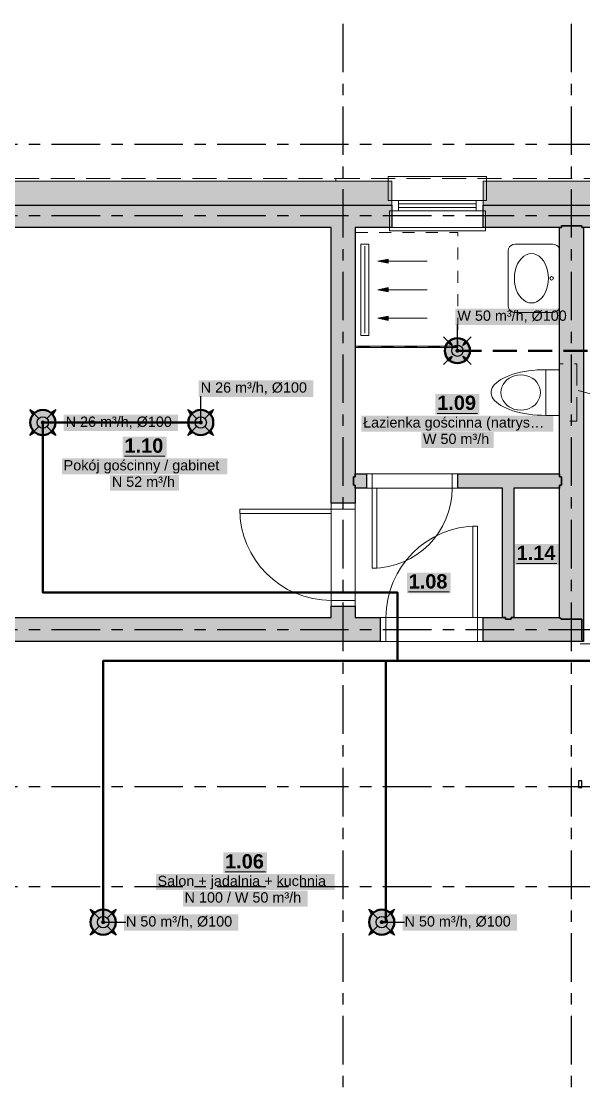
# Model space of a CAD drawing. Header units: metres. Extents: x -4.1 to 19.5, y -4.1 to 10.4.
# Drawn here: x 1.06 to 5.98, y 1.1 to 10.45 of the extents above; entities that cross this region are included whole.
import ezdxf

# ---------------------------------------------------------------- set-up
doc = ezdxf.new("R2010")
doc.units = ezdxf.units.M
for name, pattern in [('KRESKOWA', [5.25, 4.2, -1.05]), ('KRESKOWA_DROBNA', [3.15, 2.1, -1.05]), ('PUNKTOWA', [10.5, 8.4, -1.05, 0, -1.05])]:
    doc.linetypes.add(name, pattern=pattern)
doc.layers.add('A-MASKA', color=7, linetype='Continuous', lineweight=18)
doc.layers.add('S-OPISY', color=2, linetype='Continuous', lineweight=25)
for name, color, linetype, lineweight, true_color in [('I-OSIE', 8, 'PUNKTOWA', 18, 0x7a7a7a), ('I-PODKLAD', 8, 'Continuous', 18, 0x9a9a9a), ('I-PODKLAD-SCIANY', 8, 'Continuous', 25, 0x6e6e6e), ('I-PODKLAD-WYPELN', 254, 'Continuous', 18, 0xe6e6e6), ('I-POMIESZCZENIA', 8, 'Continuous', 25, 0x4a4a4a), ('S-WENT', 3, 'Continuous', 35, 0x008a00)]:
    doc.layers.add(name, color=color, linetype=linetype, lineweight=lineweight, true_color=true_color)
doc.styles.add('PL_ARIAL', font='arial.ttf')
doc.styles.add('PL_ARIAL_B', font='arialbd.ttf')

msp = doc.modelspace()

# ---------------------------------------------------------------- hatches: boundary and pattern name
at = {"layer": 'A-MASKA', "true_color": 0xffffff}
for points in [[(4.8575, 7.7907), (5.8885, 7.7907), (5.8885, 7.9355), (4.8575, 7.9355)], [(2.6112, 7.162), (3.6132, 7.162), (3.6132, 7.3068), (2.6112, 7.3068)], [(4.6832, 7.0052), (5.0668, 7.0052), (5.0668, 7.1877), (4.6832, 7.1877)], [(1.4287, 6.862), (2.4307, 6.862), (2.4307, 7.0068), (1.4287, 7.0068)], [(4.0347, 6.8585), (5.7153, 6.8585), (5.7153, 6.9983), (4.0347, 6.9983)], [(4.5584, 6.7145), (5.1916, 6.7145), (5.1916, 6.8543), (4.5584, 6.8543)], [(1.9457, 6.6301), (2.3293, 6.6301), (2.3293, 6.8126), (1.9457, 6.8126)], [(1.4135, 6.4833), (2.8615, 6.4833), (2.8615, 6.6231), (1.4135, 6.6231)], [(1.8354, 6.3393), (2.4396, 6.3393), (2.4396, 6.4791), (1.8354, 6.4791)], [(5.3782, 5.6912), (5.7618, 5.6912), (5.7618, 5.8737), (5.3782, 5.8737)], [(4.4332, 5.4412), (4.8168, 5.4412), (4.8168, 5.6237), (4.4332, 5.6237)], [(2.8262, 2.99), (3.2098, 2.99), (3.2098, 3.1725), (2.8262, 3.1725)], [(2.2357, 2.8432), (3.8002, 2.8432), (3.8002, 2.983), (2.2357, 2.983)], [(2.4723, 2.6992), (3.5636, 2.6992), (3.5636, 2.839), (2.4723, 2.839)], [(1.9567, 2.4869), (2.9587, 2.4869), (2.9587, 2.6317), (1.9567, 2.6317)], [(4.3951, 2.4869), (5.397, 2.4869), (5.397, 2.6317), (4.3951, 2.6317)]]:
    msp.add_hatch(color=7, dxfattribs=at).paths.add_polyline_path(points)
at = {"layer": 'I-PODKLAD-WYPELN', "true_color": 0xe4e4e4}
h = msp.add_hatch(color=7, dxfattribs=at)
h.paths.add_polyline_path([(4.08, 6.4875), (4.08, 6.4875), (4.08, 6.4875), (4.08, 6.4875), (4.08, 6.3875), (4.08, 6.3875), (4.08, 6.3875), (4.08, 6.3625), (4.08, 6.3625), (4.08, 6.3625), (3.98, 6.3625), (3.98, 6.3625), (3.98, 6.3625), (3.98, 6.23), (3.965, 6.23), (3.77, 6.23), (3.77, 8.645), (0.105, 8.645), (0.105, 8.645), (0.105, 8.645), (0.105, 8.645), (0.105, 8.645), (0.105, 8.645), (0.105, 7.6), (0.105, 7.6), (0.105, 7.6), (-0.09, 7.6), (-0.09, 7.6), (-0.09, 7.6), (-0.09, 7.6), (-0.09, 7.6), (-0.3, 7.6), (-0.3, 7.6), (-0.3, 7.6), (-0.3, 9.05), (-0.3, 9.05), (-0.3, 9.05), (-0.3, 9.05), (4.3, 9.05), (4.3, 8.84), (4.3, 8.84), (4.3, 8.84), (4.3, 8.84), (4.3, 8.645), (4.3, 8.645), (4.3, 8.645), (3.98, 8.645), (3.98, 6.4875), (3.98, 6.4875), (3.98, 6.4875), (3.98, 6.4875), (3.98, 6.4875), (4.08, 6.4875)])
h.paths.add_polyline_path([(0.09, 8.66), (0.09, 8.66), (0.0983, 8.6517)], flags=0)
h.paths.add_polyline_path([(-0.09, 8.66), (-0.09, 8.66), (-0.09, 8.66), (-0.09, 8.66), (-0.09, 8.66)], flags=0)
h.paths.add_polyline_path([(-0.09, 8.84), (-0.09, 8.84), (-0.09, 8.84), (-0.09, 8.84), (-0.09, 8.84), (-0.09, 8.84)], flags=0)
h = msp.add_hatch(color=7, dxfattribs=at)
h.paths.add_polyline_path([(5.27, 5.23), (5.27, 5.23), (5.27, 5.23), (5.27, 6.3625), (5.27, 6.3625), (5.27, 6.3625), (5.27, 6.3625), (5.27, 6.3625), (4.88, 6.3625), (4.88, 6.3625), (4.88, 6.3625), (4.88, 6.3875), (4.88, 6.3875), (4.88, 6.3875), (4.88, 6.3875), (4.88, 6.4875), (4.88, 6.4875), (4.88, 6.4875), (4.88, 6.4875), (4.88, 6.4875), (5.77, 6.4875), (5.77, 6.4875), (5.77, 6.4875), (5.77, 6.4875), (5.77, 6.4875), (5.77, 8.645), (5.77, 8.645), (5.77, 8.645), (5.77, 8.645), (5.77, 8.645), (5.1, 8.645), (5.1, 8.645), (5.1, 8.645), (5.1, 8.84), (5.1, 8.84), (5.1, 8.84), (5.1, 8.84), (5.1, 9.05), (10.05, 9.05), (10.05, 8.84), (10.05, 8.84), (10.05, 8.84), (10.05, 8.84), (10.05, 8.645), (10.05, 8.645), (10.05, 8.645), (9.95, 8.645), (9.95, 6.7), (9.935, 6.7), (9.935, 6.7), (9.935, 6.7), (9.935, 6.7), (9.935, 6.7), (9.935, 6.7), (9.935, 6.7), (9.935, 6.7), (9.935, 6.7), (9.935, 6.7), (9.935, 6.7), (9.935, 6.685), (9.875, 6.685), (9.875, 6.685), (9.875, 6.685), (9.875, 6.685), (9.875, 6.685), (9.875, 6.65), (10.15, 6.65), (10.15, 6.6), (9.875, 6.6), (9.875, 6.565), (9.875, 6.565), (9.875, 6.565), (9.875, 6.55), (9.875, 6.55), (9.875, 6.55), (9.61, 6.55), (9.61, 6.55), (9.61, 6.55), (9.61, 6.565), (9.61, 6.565), (9.61, 6.565), (9.61, 6.565), (9.61, 6.7), (9.61, 6.7), (9.61, 6.7), (9.61, 6.7), (9.61, 6.7), (9.8, 6.7), (9.8, 8.645), (8.605, 8.645), (8.605, 8.645), (8.605, 8.645), (8.605, 6.7), (8.605, 6.7), (8.605, 6.7), (8.605, 6.7), (8.605, 6.7), (8.71, 6.7), (8.71, 6.7), (8.71, 6.7), (8.71, 6.7), (8.71, 6.7), (8.71, 6.565), (8.71, 6.565), (8.71, 6.565), (8.71, 6.55), (8.71, 6.55), (8.71, 6.55), (8.605, 6.55), (8.605, 6.55), (8.605, 6.55), (8.605, 5.23), (8.605, 5.23), (8.605, 5.23), (8.9, 5.23), (8.9, 5.23), (8.9, 5.23), (8.9, 5.23), (8.9, 5.23), (8.9, 5.035), (8.9, 5.035), (8.9, 5.035), (8.9, 5.02), (8.9, 5.02), (8.9, 5.02), (8.5, 5.02), (8.5, 5.02), (8.5, 5.02), (8.5, 5.02), (8.5, 5.02), (8.2, 5.02), (8.2, 5.02), (8.2, 5.02), (8.2, 5.035), (8.2, 5.035), (8.2, 5.035), (8.2, 5.035), (8.2, 5.23), (8.2, 5.23), (8.2, 5.23), (8.2, 5.23), (8.2, 5.23), (8.395, 5.23), (8.395, 5.23), (8.395, 5.23), (8.395, 5.23), (8.395, 5.23), (8.395, 8.645), (8.395, 8.645), (8.395, 8.645), (8.395, 8.645), (8.395, 8.645), (5.98, 8.645), (5.98, 8.645), (5.98, 8.645), (5.98, 5.02), (5.98, 5.02), (5.98, 5.02), (5.98, 5.02), (5.98, 5.02), (5.1, 5.02), (5.1, 5.02), (5.1, 5.02), (5.1, 5.035), (5.1, 5.035), (5.1, 5.035), (5.1, 5.035), (5.1, 5.23), (5.1, 5.23), (5.1, 5.23), (5.1, 5.23), (5.1, 5.23), (5.27, 5.23), (5.27, 5.23)])
h.paths.add_polyline_path([(8.5, 5.035), (8.5, 5.035), (8.5, 5.035), (8.5, 5.035), (8.5, 5.035), (8.5, 5.035), (8.5, 5.02)], flags=0)
h.paths.add_polyline_path([(5.77, 5.23), (5.77, 5.23), (5.77, 5.23), (5.77, 5.23), (5.77, 5.23), (5.77, 5.23), (5.77, 5.23), (5.77, 5.23), (5.77, 5.23), (5.77, 6.3625), (5.77, 6.3625), (5.77, 6.3625), (5.37, 6.3625), (5.37, 6.3625), (5.37, 6.3625), (5.37, 5.23), (5.37, 5.23), (5.37, 5.23)], flags=0)
h.paths.add_polyline_path([(8.5, 5.215), (8.5, 5.215), (8.5, 5.215), (8.5, 5.215), (8.5, 5.215), (8.5, 5.215), (8.5, 5.215), (8.5, 5.215), (8.5, 5.215)], flags=0)
at = {"layer": 'I-PODKLAD-WYPELN', "true_color": 0xcfcfcf}
for points in [[(4.18, 8.35), (4.268, 8.3687), (4.268, 8.3313)], [(4.18, 8.1), (4.268, 8.1187), (4.268, 8.0813)], [(4.18, 7.85), (4.268, 7.8687), (4.268, 7.8313)]]:
    msp.add_hatch(color=7, dxfattribs=at).paths.add_polyline_path(points)
at = {"layer": 'I-PODKLAD-WYPELN', "true_color": 0xe4e4e4}
msp.add_hatch(color=7, dxfattribs=at).paths.add_polyline_path([(3.77, 5.23), (3.77, 5.33), (3.965, 5.33), (3.98, 5.33), (3.98, 5.23), (4.2, 5.23), (4.2, 5.23), (4.2, 5.23), (4.2, 5.23), (4.2, 5.23), (4.2, 5.035), (4.2, 5.035), (4.2, 5.035), (4.2, 5.02), (4.2, 5.02), (4.2, 5.02), (0.105, 5.02), (0.105, 5.02), (0.105, 5.02), (0.105, 3.6), (0.105, 3.6), (0.105, 3.6), (-0.09, 3.6), (-0.09, 3.6), (-0.09, 3.6), (-0.09, 3.6), (-0.09, 3.6), (-0.3, 3.6), (-0.3, 3.6), (-0.3, 3.6), (-0.3, 5.8), (-0.3, 5.8), (-0.3, 5.8), (-0.09, 5.8), (-0.09, 5.8), (-0.09, 5.8), (-0.09, 5.8), (-0.09, 5.8), (0.105, 5.8), (0.105, 5.8), (0.105, 5.8), (0.105, 5.23), (0.105, 5.23), (0.105, 5.23), (0.105, 5.23), (0.105, 5.23)])
at = {"layer": 'S-OPISY', "true_color": 0x000000}
for points in [[(4.8925, 7.5663), (4.8919, 7.5708), (4.8902, 7.575), (4.8874, 7.5786), (4.8838, 7.5814), (4.8795, 7.5832), (4.875, 7.5838), (4.8705, 7.5832), (4.8662, 7.5814), (4.8626, 7.5786), (4.8598, 7.575), (4.8581, 7.5708), (4.8575, 7.5663), (4.8581, 7.5617), (4.8598, 7.5575), (4.8626, 7.5539), (4.8662, 7.5511), (4.8705, 7.5493), (4.875, 7.5488), (4.8795, 7.5493), (4.8838, 7.5511), (4.8874, 7.5539), (4.8902, 7.5575), (4.8919, 7.5617)], [(1.2637, 6.9375), (1.2632, 6.942), (1.2614, 6.9463), (1.2586, 6.9499), (1.255, 6.9527), (1.2508, 6.9544), (1.2462, 6.955), (1.2417, 6.9544), (1.2375, 6.9527), (1.2339, 6.9499), (1.2311, 6.9463), (1.2293, 6.942), (1.2287, 6.9375), (1.2293, 6.933), (1.2311, 6.9287), (1.2339, 6.9251), (1.2375, 6.9223), (1.2417, 6.9206), (1.2462, 6.92), (1.2508, 6.9206), (1.255, 6.9223), (1.2586, 6.9251), (1.2614, 6.9287), (1.2632, 6.933)], [(2.6462, 6.9375), (2.6457, 6.942), (2.6439, 6.9463), (2.6411, 6.9499), (2.6375, 6.9527), (2.6333, 6.9544), (2.6287, 6.955), (2.6242, 6.9544), (2.62, 6.9527), (2.6164, 6.9499), (2.6136, 6.9463), (2.6118, 6.942), (2.6112, 6.9375), (2.6118, 6.933), (2.6136, 6.9287), (2.6164, 6.9251), (2.62, 6.9223), (2.6242, 6.9206), (2.6287, 6.92), (2.6333, 6.9206), (2.6375, 6.9223), (2.6411, 6.9251), (2.6439, 6.9287), (2.6457, 6.933)], [(1.7917, 2.5625), (1.7911, 2.567), (1.7893, 2.5712), (1.7866, 2.5749), (1.7829, 2.5777), (1.7787, 2.5794), (1.7742, 2.58), (1.7697, 2.5794), (1.7654, 2.5777), (1.7618, 2.5749), (1.759, 2.5712), (1.7573, 2.567), (1.7567, 2.5625), (1.7573, 2.558), (1.759, 2.5537), (1.7618, 2.5501), (1.7654, 2.5473), (1.7697, 2.5456), (1.7742, 2.545), (1.7787, 2.5456), (1.7829, 2.5473), (1.7866, 2.5501), (1.7893, 2.5537), (1.7911, 2.558)], [(4.2301, 2.5625), (4.2295, 2.567), (4.2277, 2.5712), (4.2249, 2.5749), (4.2213, 2.5777), (4.2171, 2.5794), (4.2126, 2.58), (4.208, 2.5794), (4.2038, 2.5777), (4.2002, 2.5749), (4.1974, 2.5712), (4.1957, 2.567), (4.1951, 2.5625), (4.1957, 2.558), (4.1974, 2.5537), (4.2002, 2.5501), (4.2038, 2.5473), (4.208, 2.5456), (4.2126, 2.545), (4.2171, 2.5456), (4.2213, 2.5473), (4.2249, 2.5501), (4.2277, 2.5537), (4.2295, 2.558)]]:
    msp.add_hatch(color=7, dxfattribs=at).paths.add_polyline_path(points)
at = {"layer": 'S-WENT', "true_color": 0xffffff}
for points in [[(4.985, 7.5663), (4.9833, 7.5854), (4.9784, 7.6039), (4.9703, 7.6212), (4.9593, 7.637), (4.9457, 7.6505), (4.93, 7.6615), (4.9126, 7.6696), (4.8941, 7.6746), (4.875, 7.6763), (4.8559, 7.6746), (4.8374, 7.6696), (4.82, 7.6615), (4.8043, 7.6505), (4.7907, 7.637), (4.7797, 7.6212), (4.7716, 7.6039), (4.7667, 7.5854), (4.765, 7.5663), (4.7667, 7.5471), (4.7716, 7.5286), (4.7797, 7.5113), (4.7907, 7.4955), (4.8043, 7.482), (4.82, 7.471), (4.8374, 7.4629), (4.8559, 7.4579), (4.875, 7.4562), (4.8941, 7.4579), (4.9126, 7.4629), (4.93, 7.471), (4.9457, 7.482), (4.9593, 7.4955), (4.9703, 7.5113), (4.9784, 7.5286), (4.9833, 7.5471)], [(1.3562, 6.9375), (1.3546, 6.9566), (1.3496, 6.9751), (1.3415, 6.9925), (1.3305, 7.0082), (1.317, 7.0218), (1.3012, 7.0328), (1.2839, 7.0409), (1.2654, 7.0458), (1.2462, 7.0475), (1.2271, 7.0458), (1.2086, 7.0409), (1.1912, 7.0328), (1.1755, 7.0218), (1.162, 7.0082), (1.151, 6.9925), (1.1429, 6.9751), (1.1379, 6.9566), (1.1362, 6.9375), (1.1379, 6.9184), (1.1429, 6.8999), (1.151, 6.8825), (1.162, 6.8668), (1.1755, 6.8532), (1.1912, 6.8422), (1.2086, 6.8341), (1.2271, 6.8292), (1.2462, 6.8275), (1.2654, 6.8292), (1.2839, 6.8341), (1.3012, 6.8422), (1.317, 6.8532), (1.3305, 6.8668), (1.3415, 6.8825), (1.3496, 6.8999), (1.3546, 6.9184)], [(2.7387, 6.9375), (2.7371, 6.9566), (2.7321, 6.9751), (2.724, 6.9925), (2.713, 7.0082), (2.6995, 7.0218), (2.6837, 7.0328), (2.6664, 7.0409), (2.6479, 7.0458), (2.6287, 7.0475), (2.6096, 7.0458), (2.5911, 7.0409), (2.5737, 7.0328), (2.558, 7.0218), (2.5445, 7.0082), (2.5335, 6.9925), (2.5254, 6.9751), (2.5204, 6.9566), (2.5187, 6.9375), (2.5204, 6.9184), (2.5254, 6.8999), (2.5335, 6.8825), (2.5445, 6.8668), (2.558, 6.8532), (2.5737, 6.8422), (2.5911, 6.8341), (2.6096, 6.8292), (2.6287, 6.8275), (2.6479, 6.8292), (2.6664, 6.8341), (2.6837, 6.8422), (2.6995, 6.8532), (2.713, 6.8668), (2.724, 6.8825), (2.7321, 6.8999), (2.7371, 6.9184)], [(1.8842, 2.5625), (1.8825, 2.5816), (1.8776, 2.6001), (1.8695, 2.6175), (1.8585, 2.6332), (1.8449, 2.6468), (1.8292, 2.6578), (1.8118, 2.6659), (1.7933, 2.6708), (1.7742, 2.6725), (1.7551, 2.6708), (1.7366, 2.6659), (1.7192, 2.6578), (1.7035, 2.6468), (1.6899, 2.6332), (1.6789, 2.6175), (1.6708, 2.6001), (1.6659, 2.5816), (1.6642, 2.5625), (1.6659, 2.5434), (1.6708, 2.5249), (1.6789, 2.5075), (1.6899, 2.4918), (1.7035, 2.4782), (1.7192, 2.4672), (1.7366, 2.4591), (1.7551, 2.4542), (1.7742, 2.4525), (1.7933, 2.4542), (1.8118, 2.4591), (1.8292, 2.4672), (1.8449, 2.4782), (1.8585, 2.4918), (1.8695, 2.5075), (1.8776, 2.5249), (1.8825, 2.5434)], [(4.3226, 2.5625), (4.3209, 2.5816), (4.3159, 2.6001), (4.3078, 2.6175), (4.2968, 2.6332), (4.2833, 2.6468), (4.2676, 2.6578), (4.2502, 2.6659), (4.2317, 2.6708), (4.2126, 2.6725), (4.1935, 2.6708), (4.1749, 2.6659), (4.1576, 2.6578), (4.1419, 2.6468), (4.1283, 2.6332), (4.1173, 2.6175), (4.1092, 2.6001), (4.1042, 2.5816), (4.1026, 2.5625), (4.1042, 2.5434), (4.1092, 2.5249), (4.1173, 2.5075), (4.1283, 2.4918), (4.1419, 2.4782), (4.1576, 2.4672), (4.1749, 2.4591), (4.1935, 2.4542), (4.2126, 2.4525), (4.2317, 2.4542), (4.2502, 2.4591), (4.2676, 2.4672), (4.2833, 2.4782), (4.2968, 2.4918), (4.3078, 2.5075), (4.3159, 2.5249), (4.3209, 2.5434)]]:
    msp.add_hatch(color=7, dxfattribs=at).paths.add_polyline_path(points)
at = {"layer": 'S-WENT', "true_color": 0x000000}
for points in [[(4.8283, 7.6129), (4.7846, 7.6372), (4.8041, 7.6567)], [(4.9217, 7.6129), (4.9459, 7.6567), (4.9654, 7.6372)], [(4.8283, 7.5196), (4.8041, 7.4758), (4.7846, 7.4953)], [(4.9217, 7.5196), (4.9654, 7.4953), (4.9459, 7.4758)], [(1.1335, 7.0503), (1.1772, 7.026), (1.1577, 7.0066)], [(1.359, 7.0503), (1.3348, 7.0066), (1.3153, 7.026)], [(2.516, 7.0503), (2.5597, 7.026), (2.5402, 7.0066)], [(2.7415, 7.0503), (2.7173, 7.0066), (2.6978, 7.026)], [(1.1335, 6.8247), (1.1577, 6.8684), (1.1772, 6.849)], [(1.359, 6.8247), (1.3153, 6.849), (1.3348, 6.8684)], [(2.516, 6.8247), (2.5402, 6.8684), (2.5597, 6.849)], [(2.7415, 6.8247), (2.6978, 6.849), (2.7173, 6.8684)], [(1.6614, 2.6753), (1.7051, 2.651), (1.6856, 2.6316)], [(1.887, 2.6753), (1.8627, 2.6316), (1.8432, 2.651)], [(4.0998, 2.6753), (4.1435, 2.651), (4.124, 2.6316)], [(4.3254, 2.6753), (4.3011, 2.6316), (4.2816, 2.651)], [(1.6614, 2.4497), (1.6856, 2.4934), (1.7051, 2.474)], [(1.887, 2.4497), (1.8432, 2.474), (1.8627, 2.4934)], [(4.0998, 2.4497), (4.124, 2.4934), (4.1435, 2.474)], [(4.3254, 2.4497), (4.2816, 2.474), (4.3011, 2.4934)]]:
    msp.add_hatch(color=7, dxfattribs=at).paths.add_polyline_path(points)

# ---------------------------------------------------------------- linework, layer by layer
at = {"layer": 'I-OSIE', "linetype": 'PUNKTOWA', "lineweight": 25, "ltscale": 0.050462, "flags": 128}
for points in [[(3.875, -3.75), (3.875, 10.45)], [(5.875, -3.75), (5.875, 10.45)]]:
    msp.add_lwpolyline(points, dxfattribs=at)
at = {"layer": 'I-OSIE', "linetype": 'PUNKTOWA', "lineweight": 25, "ltscale": 0.050565, "flags": 128}
for points in [[(-3.75, 9.375), (19.505, 9.375)], [(-3.75, 8.75), (19.505, 8.75)], [(-3.75, 5.125), (19.505, 5.125)], [(-3.75, 3.75), (19.505, 3.75)], [(-3.75, 2.875), (19.505, 2.875)]]:
    msp.add_lwpolyline(points, dxfattribs=at)
at = {"layer": 'I-PODKLAD', "linetype": 'KRESKOWA', "lineweight": 13, "ltscale": 0.05, "flags": 128}
for points in [[(-0.325, 5.4455), (-0.325, 9.075), (3.81, 9.075), (3.81, 9.0505)], [(3.8105, 9.075), (8.5645, 9.075)], [(7.3995, 5), (5.875, 5)]]:
    msp.add_lwpolyline(points, dxfattribs=at)
at = {"layer": 'I-PODKLAD', "lineweight": 18, "ltscale": 0.05}
for points in [[(5.13, 8.88), (4.27, 8.88), (4.27, 9.09), (5.13, 9.09)], [(5.1, 8.79), (4.3, 8.79), (4.3, 8.88), (5.1, 8.88)], [(5.12, 8.79), (4.28, 8.79), (4.28, 8.615), (5.12, 8.615)], [(4.03, 8.5), (4.03, 7.7), (4.1, 7.7), (4.1, 8.5)], [(5.77, 8.44), (5.7671, 8.4585), (5.7585, 8.4753), (5.7453, 8.4885), (5.7285, 8.4971), (5.71, 8.5), (5.38, 8.5), (5.3615, 8.4971), (5.3447, 8.4885), (5.3315, 8.4753), (5.3229, 8.4585), (5.32, 8.44), (5.32, 7.96), (5.3229, 7.9415), (5.3315, 7.9247), (5.3447, 7.9115), (5.3615, 7.9029), (5.38, 7.9), (5.71, 7.9), (5.7285, 7.9029), (5.7453, 7.9115), (5.7585, 7.9247), (5.7671, 7.9415), (5.77, 7.96)], [(5.5225, 8.416), (5.4993, 8.4133), (5.4766, 8.4054), (5.4551, 8.3925), (5.4352, 8.3747), (5.4175, 8.3527), (5.4024, 8.327), (5.3902, 8.2981), (5.3813, 8.2667), (5.3758, 8.2338), (5.374, 8.2), (5.3758, 8.1662), (5.3813, 8.1333), (5.3902, 8.1019), (5.4024, 8.073), (5.4175, 8.0473), (5.4352, 8.0253), (5.4551, 8.0075), (5.4766, 7.9946), (5.4993, 7.9867), (5.5225, 7.984), (5.5457, 7.9867), (5.5684, 7.9946), (5.5899, 8.0075), (5.6098, 8.0253), (5.6275, 8.0473), (5.6426, 8.073), (5.6548, 8.1019), (5.6637, 8.1333), (5.6692, 8.1662), (5.671, 8.2), (5.6692, 8.2338), (5.6637, 8.2667), (5.6548, 8.2981), (5.6426, 8.327), (5.6275, 8.3527), (5.6098, 8.3747), (5.5899, 8.3925), (5.5684, 8.4054), (5.5457, 8.4133)], [(4.18, 8.35), (4.268, 8.3687), (4.268, 8.3313)], [(4.18, 8.1), (4.268, 8.1187), (4.268, 8.0813)], [(4.18, 7.85), (4.268, 7.8687), (4.268, 7.8313)], [(3.98, 7.605), (3.98, 7.595), (4.88, 7.595), (4.88, 7.605)], [(5.77, 7), (5.77, 7.4), (5.65, 7.4), (5.65, 7)], [(5.4292, 7.355), (5.4022, 7.3531), (5.3758, 7.3474), (5.3508, 7.3381), (5.3276, 7.3254), (5.307, 7.3096), (5.2894, 7.2911), (5.2752, 7.2704), (5.2649, 7.2479), (5.2585, 7.2242), (5.2564, 7.2), (5.2585, 7.1758), (5.2649, 7.1521), (5.2752, 7.1296), (5.2894, 7.1089), (5.307, 7.0904), (5.3276, 7.0746), (5.3508, 7.0619), (5.3758, 7.0526), (5.4022, 7.0469), (5.4292, 7.045), (5.4562, 7.0469), (5.4826, 7.0526), (5.5076, 7.0619), (5.5308, 7.0746), (5.5514, 7.0904), (5.569, 7.1089), (5.5832, 7.1296), (5.5935, 7.1521), (5.5999, 7.1758), (5.602, 7.2), (5.5999, 7.2242), (5.5935, 7.2479), (5.5832, 7.2704), (5.569, 7.2911), (5.5514, 7.3096), (5.5308, 7.3254), (5.5076, 7.3381), (5.4826, 7.3474), (5.4562, 7.3531)], [(4.08, 6.3625), (4.13, 6.3625), (4.13, 6.4875), (4.08, 6.4875)], [(4.88, 6.3625), (4.83, 6.3625), (4.83, 6.4875), (4.88, 6.4875)], [(4.13, 6.3625), (4.13, 5.6625), (4.17, 5.6625), (4.17, 6.3625)], [(3.77, 6.18), (2.97, 6.18), (2.97, 6.14), (3.77, 6.14)], [(3.77, 6.23), (3.77, 6.18), (3.98, 6.18), (3.98, 6.23)], [(5.05, 5.23), (5.05, 6.03), (5.01, 6.03), (5.01, 5.23)], [(3.77, 5.33), (3.77, 5.38), (3.98, 5.38), (3.98, 5.33)], [(4.2, 5.23), (4.25, 5.23), (4.25, 5.02), (4.2, 5.02)], [(5.1, 5.23), (5.05, 5.23), (5.05, 5.02), (5.1, 5.02)]]:
    msp.add_lwpolyline(points, close=True, dxfattribs=at)
for points in [[(4.36, 8.79), (4.36, 8.88)], [(5.04, 8.79), (5.04, 8.88)], [(5.04, 8.8512), (4.36, 8.8512)], [(5.04, 8.8188), (4.36, 8.8188)], [(4.065, 8.48), (4.065, 7.72)], [(4.61, 8.35), (4.27, 8.35)], [(4.61, 8.1), (4.27, 8.1)], [(4.61, 7.85), (4.27, 7.85)], [(5.65, 7.4), (5.6114, 7.3994), (5.573, 7.3974), (5.5351, 7.3942), (5.498, 7.3897), (5.4619, 7.384), (5.4269, 7.3771), (5.3935, 7.369), (5.3616, 7.3599), (5.3317, 7.3497), (5.3038, 7.3385), (5.2782, 7.3265), (5.255, 7.3136), (5.2343, 7.3), (5.2163, 7.2857), (5.2012, 7.2709), (5.189, 7.2556), (5.1797, 7.24), (5.1735, 7.2241), (5.1704, 7.2081), (5.1704, 7.1919), (5.1735, 7.1759), (5.1797, 7.16), (5.189, 7.1444), (5.2012, 7.1291), (5.2163, 7.1143), (5.2343, 7.1), (5.255, 7.0864), (5.2782, 7.0735), (5.3038, 7.0615), (5.3317, 7.0503), (5.3616, 7.0401), (5.3935, 7.031), (5.4269, 7.0229), (5.4619, 7.016), (5.498, 7.0103), (5.5351, 7.0058), (5.573, 7.0026), (5.6114, 7.0006), (5.65, 7)]]:
    msp.add_lwpolyline(points, dxfattribs=at)
at = {"layer": 'I-PODKLAD', "linetype": 'KRESKOWA_DROBNA', "lineweight": 18, "ltscale": 0.05, "flags": 128}
msp.add_lwpolyline([(3.98, 8.6), (3.98, 7.6), (4.88, 7.6), (4.88, 8.6)], close=True, dxfattribs=at)
at = {"layer": 'I-PODKLAD', "lineweight": 13, "ltscale": 0.05}
for points in [[(4.3005, 8.645), (5.0995, 8.645)], [(7.1633, 6.8829), (6.6054, 7.0343), (6.5271, 6.9747), (6.5679, 7.1253), (6.4896, 7.0657), (5.9317, 7.2171)], [(4.8795, 6.4875), (4.0805, 6.4875)], [(4.0805, 6.3625), (4.8795, 6.3625)], [(3.77, 6.2295), (3.77, 5.3305)], [(3.98, 5.3305), (3.98, 6.2295)], [(5.0995, 5.23), (4.2005, 5.23)], [(4.2005, 5.02), (5.0995, 5.02)]]:
    msp.add_lwpolyline(points, dxfattribs=at)
at = {"layer": 'I-PODKLAD', "linetype": 'KRESKOWA', "lineweight": 18, "ltscale": 0.05, "flags": 128}
msp.add_lwpolyline([(5.92, 6.95), (5.92, 7.45), (5.77, 7.45), (5.77, 6.95)], close=True, dxfattribs=at)
at = {"layer": 'I-PODKLAD', "lineweight": 13, "ltscale": 0.05}
msp.add_circle((5.7, 8.2), 0.015, dxfattribs=at)
for centre, radius, start, end in [((4.13, 6.3625), 0.7, -90, 0), ((3.77, 6.18), 0.8, -180, -90), ((5.05, 5.23), 0.8, -270, -180)]:
    msp.add_arc(centre, radius, start, end, dxfattribs=at)
at = {"layer": 'I-PODKLAD-SCIANY', "lineweight": 13, "ltscale": 0.05}
msp.add_lwpolyline([(-0.3, 9.05), (4.3, 9.05), (4.3, 9.05), (4.3, 9.05), (4.3, 8.84), (4.3, 8.84), (4.3, 8.84), (-0.09, 8.84)], dxfattribs=at)
msp.add_lwpolyline([(5.1, 8.84), (5.1, 8.84), (5.1, 9.05), (5.1, 9.05), (5.1, 9.05), (10.05, 9.05), (10.05, 9.05), (10.05, 9.05), (10.05, 8.84), (10.05, 8.84), (10.05, 8.84), (5.1, 8.84)], close=True, dxfattribs=at)
at = {"layer": 'I-PODKLAD-SCIANY', "lineweight": 25, "ltscale": 0.05}
for points in [[(-0.09, 8.84), (4.3, 8.84), (4.3, 8.84), (4.3, 8.84), (4.3, 8.84), (4.3, 8.645), (4.3, 8.645), (4.3, 8.645), (4.3, 8.645), (3.98, 8.645), (3.98, 8.645), (3.98, 8.645), (3.98, 8.645), (3.98, 8.645), (3.98, 8.645), (3.98, 8.645), (3.98, 8.645), (3.98, 8.645), (3.98, 8.645), (3.98, 8.645), (3.98, 8.645), (3.98, 8.645), (3.98, 8.645), (3.98, 8.645), (3.98, 8.645), (3.98, 8.645), (3.98, 6.4625), (3.98, 6.4625), (3.98, 6.4625), (3.965, 6.4625), (3.965, 6.4625), (3.965, 6.4625), (3.965, 6.4625), (3.965, 6.4625), (3.965, 6.4625), (3.965, 6.4625), (3.965, 6.4625), (3.965, 6.4625), (3.965, 6.4625), (3.965, 6.4625), (3.965, 6.4625), (3.965, 6.4625), (3.965, 6.4625), (3.965, 6.4625), (3.965, 6.4625), (3.965, 6.4625), (3.965, 6.3875), (3.965, 6.3875), (3.965, 6.3875), (3.965, 6.3875), (3.965, 6.3875), (3.965, 6.3875), (3.965, 6.3875), (3.965, 6.3875), (3.965, 6.3875), (3.965, 6.3875), (3.965, 6.3875), (3.965, 6.3875), (3.965, 6.3875), (3.965, 6.3875), (3.965, 6.3875), (3.965, 6.3875), (3.965, 6.3875), (3.98, 6.3875), (3.98, 6.3875), (3.98, 6.3875), (3.98, 6.23), (3.98, 6.23), (3.98, 6.23), (3.77, 6.23), (3.77, 6.23), (3.77, 6.23), (3.77, 8.645), (3.77, 8.645), (3.77, 8.645), (3.77, 8.645), (3.77, 8.645), (3.77, 8.645), (3.77, 8.645), (3.77, 8.645), (3.77, 8.645), (3.77, 8.645), (3.77, 8.645), (3.77, 8.645), (3.77, 8.645), (3.77, 8.645), (3.77, 8.645), (3.77, 8.645), (3.77, 8.645), (0.105, 8.645)], [(8.41, 8.645), (5.965, 8.645), (5.965, 8.645), (5.965, 8.645), (5.965, 8.645), (5.965, 8.66), (5.965, 8.66), (5.965, 8.66), (5.965, 8.66), (5.965, 8.66), (5.965, 8.66), (5.965, 8.66), (5.965, 8.66), (5.965, 8.66), (5.965, 8.66), (5.965, 8.66), (5.965, 8.66), (5.965, 8.66), (5.965, 8.66), (5.965, 8.66), (5.965, 8.66), (5.965, 8.66), (5.785, 8.66), (5.785, 8.66), (5.785, 8.66), (5.785, 8.66), (5.785, 8.66), (5.785, 8.66), (5.785, 8.66), (5.785, 8.66), (5.785, 8.66), (5.785, 8.66), (5.785, 8.66), (5.785, 8.66), (5.785, 8.66), (5.785, 8.66), (5.785, 8.66), (5.785, 8.66), (5.785, 8.66), (5.785, 8.645), (5.785, 8.645), (5.785, 8.645), (5.785, 8.645), (5.1, 8.645), (5.1, 8.645), (5.1, 8.645), (5.1, 8.645), (5.1, 8.84), (5.1, 8.84), (5.1, 8.84), (5.1, 8.84), (10.05, 8.84)], [(0.105, 5.23), (3.77, 5.23), (3.77, 5.23), (3.77, 5.23), (3.77, 5.23), (3.77, 5.23), (3.77, 5.23), (3.77, 5.23), (3.77, 5.23), (3.77, 5.23), (3.77, 5.23), (3.77, 5.23), (3.77, 5.23), (3.77, 5.23), (3.77, 5.23), (3.77, 5.23), (3.77, 5.23), (3.77, 5.23), (3.77, 5.33), (3.77, 5.33), (3.77, 5.33), (3.98, 5.33), (3.98, 5.33), (3.98, 5.33), (3.98, 5.23), (3.98, 5.23), (3.98, 5.23), (3.98, 5.23), (3.98, 5.23), (3.98, 5.23), (3.98, 5.23), (3.98, 5.23), (3.98, 5.23), (3.98, 5.23), (3.98, 5.23), (3.98, 5.23), (3.98, 5.23), (3.98, 5.23), (3.98, 5.23), (3.98, 5.23), (3.98, 5.23), (4.2, 5.23), (4.2, 5.23), (4.2, 5.23), (4.2, 5.23), (4.2, 5.23), (4.2, 5.02), (4.2, 5.02), (4.2, 5.02), (0.105, 5.02)]]:
    msp.add_lwpolyline(points, dxfattribs=at)
for points in [[(5.77, 6.3875), (5.77, 6.3875), (5.77, 6.3875), (5.785, 6.3875), (5.785, 6.3875), (5.785, 6.3875), (5.785, 6.3875), (5.785, 6.3875), (5.785, 6.3875), (5.785, 6.3875), (5.785, 6.3875), (5.785, 6.3875), (5.785, 6.3875), (5.785, 6.3875), (5.785, 6.3875), (5.785, 6.3875), (5.785, 6.3875), (5.785, 6.3875), (5.785, 6.3875), (5.785, 6.3875), (5.785, 6.4625), (5.785, 6.4625), (5.785, 6.4625), (5.785, 6.4625), (5.785, 6.4625), (5.785, 6.4625), (5.785, 6.4625), (5.785, 6.4625), (5.785, 6.4625), (5.785, 6.4625), (5.785, 6.4625), (5.785, 6.4625), (5.785, 6.4625), (5.785, 6.4625), (5.785, 6.4625), (5.785, 6.4625), (5.785, 6.4625), (5.77, 6.4625), (5.77, 6.4625), (5.77, 6.4625), (5.77, 6.4625), (5.77, 6.4625), (5.77, 8.645), (5.77, 8.645), (5.77, 8.645), (5.77, 8.645), (5.77, 8.645), (5.785, 8.645), (5.785, 8.645), (5.785, 8.645), (5.785, 8.645), (5.785, 8.645), (5.785, 8.645), (5.785, 8.645), (5.785, 8.645), (5.785, 8.645), (5.785, 8.645), (5.785, 8.645), (5.785, 8.645), (5.785, 8.645), (5.785, 8.645), (5.785, 8.645), (5.785, 8.645), (5.785, 8.645), (5.785, 8.66), (5.785, 8.66), (5.785, 8.66), (5.785, 8.66), (5.785, 8.66), (5.965, 8.66), (5.965, 8.66), (5.965, 8.66), (5.965, 8.66), (5.965, 8.66), (5.965, 8.645), (5.965, 8.645), (5.965, 8.645), (5.965, 8.645), (5.965, 8.645), (5.965, 8.645), (5.965, 8.645), (5.965, 8.645), (5.965, 8.645), (5.965, 8.645), (5.965, 8.645), (5.965, 8.645), (5.965, 8.645), (5.965, 8.645), (5.965, 8.645), (5.965, 8.645), (5.965, 8.645), (5.98, 8.645), (5.98, 8.645), (5.98, 8.645), (5.98, 8.645), (5.98, 5.02), (5.98, 5.02), (5.98, 5.02), (5.98, 5.02), (5.965, 5.035), (5.965, 5.035), (5.965, 5.035), (5.965, 5.215), (5.965, 5.215), (5.965, 5.215), (5.965, 5.215), (5.965, 5.215), (5.965, 5.215), (5.965, 5.215), (5.965, 5.215), (5.965, 5.215), (5.965, 5.215), (5.965, 5.215), (5.965, 5.215), (5.965, 5.215), (5.965, 5.215), (5.965, 5.215), (5.965, 5.215), (5.965, 5.215), (5.785, 5.215), (5.785, 5.215), (5.785, 5.215), (5.785, 5.215), (5.785, 5.215), (5.77, 5.23), (5.77, 5.23), (5.77, 5.23), (5.77, 5.23), (5.77, 5.23), (5.77, 6.3875), (5.77, 6.3875)], [(3.965, 6.3875), (3.965, 6.4625), (3.965, 6.4625), (3.965, 6.4625), (3.965, 6.4625), (3.965, 6.4625), (3.98, 6.4625), (3.98, 6.4625), (3.98, 6.4625), (3.98, 6.4625), (3.98, 6.4625), (3.98, 6.4625), (3.98, 6.4625), (3.98, 6.4625), (3.98, 6.4625), (3.98, 6.4625), (3.98, 6.4625), (3.98, 6.4625), (3.98, 6.4625), (3.98, 6.4625), (3.98, 6.4625), (3.98, 6.4625), (3.98, 6.4625), (3.98, 6.4875), (3.98, 6.4875), (3.98, 6.4875), (3.98, 6.4875), (3.98, 6.4875), (4.08, 6.4875), (4.08, 6.4875), (4.08, 6.4875), (4.08, 6.4875), (4.08, 6.4875), (4.08, 6.3625), (4.08, 6.3625), (4.08, 6.3625), (3.98, 6.3625), (3.98, 6.3625), (3.98, 6.3625), (3.98, 6.3625), (3.98, 6.3875), (3.98, 6.3875), (3.98, 6.3875), (3.98, 6.3875), (3.98, 6.3875), (3.98, 6.3875), (3.98, 6.3875), (3.98, 6.3875), (3.98, 6.3875), (3.98, 6.3875), (3.98, 6.3875), (3.98, 6.3875), (3.98, 6.3875), (3.98, 6.3875), (3.98, 6.3875), (3.98, 6.3875), (3.98, 6.3875), (3.965, 6.3875), (3.965, 6.3875), (3.965, 6.3875), (3.965, 6.3875)], [(4.88, 6.3875), (4.88, 6.4875), (4.88, 6.4875), (4.88, 6.4875), (4.88, 6.4875), (4.88, 6.4875), (5.77, 6.4875), (5.77, 6.4875), (5.77, 6.4875), (5.77, 6.4875), (5.77, 6.4875), (5.77, 6.4625), (5.77, 6.4625), (5.77, 6.4625), (5.77, 6.4625), (5.77, 6.4625), (5.77, 6.4625), (5.77, 6.4625), (5.77, 6.4625), (5.77, 6.4625), (5.77, 6.4625), (5.77, 6.4625), (5.77, 6.4625), (5.77, 6.4625), (5.77, 6.4625), (5.77, 6.4625), (5.77, 6.4625), (5.77, 6.4625), (5.785, 6.4625), (5.785, 6.4625), (5.785, 6.4625), (5.785, 6.4625), (5.785, 6.4625), (5.785, 6.3875), (5.785, 6.3875), (5.785, 6.3875), (5.785, 6.3875), (5.785, 6.3875), (5.77, 6.3875), (5.77, 6.3875), (5.77, 6.3875), (5.77, 6.3875), (5.77, 6.3875), (5.77, 6.3875), (5.77, 6.3875), (5.77, 6.3875), (5.77, 6.3875), (5.77, 6.3875), (5.77, 6.3875), (5.77, 6.3875), (5.77, 6.3875), (5.77, 6.3875), (5.77, 6.3875), (5.77, 6.3875), (5.77, 6.3875), (5.77, 6.3625), (5.77, 6.3625), (5.77, 6.3625), (5.37, 6.3625), (5.37, 6.3625), (5.37, 6.3625), (5.37, 6.3625), (5.37, 6.3625), (5.37, 6.3625), (5.37, 6.3625), (5.37, 6.3625), (5.37, 6.3625), (5.37, 6.3625), (5.37, 6.3625), (5.37, 6.3625), (5.37, 6.3625), (5.37, 6.3625), (5.37, 6.3625), (5.37, 6.3625), (5.37, 6.3625), (5.37, 5.23), (5.37, 5.23), (5.37, 5.23), (5.345, 5.23), (5.345, 5.23), (5.345, 5.23), (5.345, 5.23), (5.345, 5.23), (5.345, 5.23), (5.345, 5.23), (5.345, 5.23), (5.345, 5.23), (5.345, 5.23), (5.345, 5.23), (5.345, 5.23), (5.345, 5.23), (5.345, 5.23), (5.345, 5.23), (5.345, 5.23), (5.345, 5.23), (5.345, 5.215), (5.345, 5.215), (5.345, 5.215), (5.345, 5.215), (5.345, 5.215), (5.295, 5.215), (5.295, 5.215), (5.295, 5.215), (5.295, 5.215), (5.295, 5.215), (5.295, 5.23), (5.295, 5.23), (5.295, 5.23), (5.295, 5.23), (5.295, 5.23), (5.295, 5.23), (5.295, 5.23), (5.295, 5.23), (5.295, 5.23), (5.295, 5.23), (5.295, 5.23), (5.295, 5.23), (5.295, 5.23), (5.295, 5.23), (5.295, 5.23), (5.295, 5.23), (5.295, 5.23), (5.27, 5.23), (5.27, 5.23), (5.27, 5.23), (5.27, 5.23), (5.27, 5.23), (5.27, 6.3625), (5.27, 6.3625), (5.27, 6.3625), (5.27, 6.3625), (5.27, 6.3625), (5.27, 6.3625), (5.27, 6.3625), (5.27, 6.3625), (5.27, 6.3625), (5.27, 6.3625), (5.27, 6.3625), (5.27, 6.3625), (5.27, 6.3625), (5.27, 6.3625), (5.27, 6.3625), (5.27, 6.3625), (5.27, 6.3625), (4.88, 6.3625), (4.88, 6.3625), (4.88, 6.3625), (4.88, 6.3875)], [(5.1, 5.035), (5.1, 5.23), (5.1, 5.23), (5.1, 5.23), (5.1, 5.23), (5.1, 5.23), (5.295, 5.23), (5.295, 5.23), (5.295, 5.23), (5.295, 5.23), (5.295, 5.23), (5.295, 5.215), (5.295, 5.215), (5.295, 5.215), (5.295, 5.215), (5.295, 5.215), (5.295, 5.215), (5.295, 5.215), (5.295, 5.215), (5.295, 5.215), (5.295, 5.215), (5.295, 5.215), (5.295, 5.215), (5.295, 5.215), (5.295, 5.215), (5.295, 5.215), (5.295, 5.215), (5.295, 5.215), (5.345, 5.215), (5.345, 5.215), (5.345, 5.215), (5.345, 5.215), (5.345, 5.215), (5.345, 5.215), (5.345, 5.215), (5.345, 5.215), (5.345, 5.215), (5.345, 5.215), (5.345, 5.215), (5.345, 5.215), (5.345, 5.215), (5.345, 5.215), (5.345, 5.215), (5.345, 5.215), (5.345, 5.215), (5.345, 5.23), (5.345, 5.23), (5.345, 5.23), (5.345, 5.23), (5.345, 5.23), (5.77, 5.23), (5.77, 5.23), (5.77, 5.23), (5.77, 5.23), (5.77, 5.23), (5.785, 5.215), (5.785, 5.215), (5.785, 5.215), (5.785, 5.215), (5.785, 5.215), (5.785, 5.215), (5.785, 5.215), (5.785, 5.215), (5.785, 5.215), (5.965, 5.215), (5.965, 5.215), (5.965, 5.215), (5.965, 5.215), (5.965, 5.215), (5.965, 5.035), (5.965, 5.035), (5.965, 5.035), (5.965, 5.035), (5.965, 5.035), (5.965, 5.035), (5.965, 5.035), (5.965, 5.035), (5.965, 5.035), (5.98, 5.02), (5.98, 5.02), (5.98, 5.02), (5.98, 5.02), (5.1, 5.02), (5.1, 5.02), (5.1, 5.02), (5.1, 5.035)], [(5.935, 3.8), (5.935, 3.74), (5.965, 3.74), (5.965, 3.8)]]:
    msp.add_lwpolyline(points, close=True, dxfattribs=at)
at = {"layer": 'I-POMIESZCZENIA', "lineweight": 18, "ltscale": 0.05}
for points in [[(4.6982, 7.0177), (5.0518, 7.0177)], [(1.9607, 6.6426), (2.3143, 6.6426)], [(5.3932, 5.7037), (5.7468, 5.7037)], [(4.4482, 5.4537), (4.8018, 5.4537)], [(2.8412, 3.0025), (3.1948, 3.0025)]]:
    msp.add_lwpolyline(points, dxfattribs=at)
at = {"layer": 'S-OPISY', "lineweight": 25, "ltscale": 0.05}
for points in [[(4.875, 7.5663), (4.875, 7.7965)], [(2.6287, 6.9375), (2.6287, 7.1677)], [(1.2462, 6.9375), (1.4462, 6.9375)], [(1.7742, 2.5625), (1.9742, 2.5625)], [(4.2126, 2.5625), (4.4126, 2.5625)]]:
    msp.add_lwpolyline(points, dxfattribs=at)
at = {"layer": 'S-WENT', "linetype": 'Continuous', "lineweight": 25, "ltscale": 0.05, "flags": 128}
for points in [[(4.7544, 7.6868), (4.8283, 7.6129)], [(4.9956, 7.6868), (4.9217, 7.6129)], [(4.7544, 7.4457), (4.8283, 7.5196)], [(4.9956, 7.4457), (4.9217, 7.5196)], [(1.2074, 6.9764), (1.1335, 7.0503)], [(1.2851, 6.9764), (1.359, 7.0503)], [(2.5899, 6.9764), (2.516, 7.0503)], [(2.6676, 6.9764), (2.7415, 7.0503)], [(1.2074, 6.8986), (1.1335, 6.8247)], [(1.2851, 6.8986), (1.359, 6.8247)], [(2.5899, 6.8986), (2.516, 6.8247)], [(2.6676, 6.8986), (2.7415, 6.8247)], [(1.7353, 2.6014), (1.6614, 2.6753)], [(1.8131, 2.6014), (1.887, 2.6753)], [(4.1737, 2.6014), (4.0998, 2.6753)], [(4.2515, 2.6014), (4.3254, 2.6753)], [(1.7353, 2.5236), (1.6614, 2.4497)], [(1.8131, 2.5236), (1.887, 2.4497)], [(4.1737, 2.5236), (4.0998, 2.4497)], [(4.2515, 2.5236), (4.3254, 2.4497)]]:
    msp.add_lwpolyline(points, dxfattribs=at)
at = {"layer": 'S-WENT', "lineweight": 25, "ltscale": 0.05}
for points in [[(4.8283, 7.6129), (4.7846, 7.6372), (4.8041, 7.6567)], [(4.9217, 7.6129), (4.9459, 7.6567), (4.9654, 7.6372)], [(4.8283, 7.5196), (4.8041, 7.4758), (4.7846, 7.4953)], [(4.9217, 7.5196), (4.9654, 7.4953), (4.9459, 7.4758)], [(1.1335, 7.0503), (1.1772, 7.026), (1.1577, 7.0066)], [(1.359, 7.0503), (1.3348, 7.0066), (1.3153, 7.026)], [(2.516, 7.0503), (2.5597, 7.026), (2.5402, 7.0066)], [(2.7415, 7.0503), (2.7173, 7.0066), (2.6978, 7.026)], [(1.1335, 6.8247), (1.1577, 6.8684), (1.1772, 6.849)], [(1.359, 6.8247), (1.3153, 6.849), (1.3348, 6.8684)], [(2.516, 6.8247), (2.5402, 6.8684), (2.5597, 6.849)], [(2.7415, 6.8247), (2.6978, 6.849), (2.7173, 6.8684)], [(1.6614, 2.6753), (1.7051, 2.651), (1.6856, 2.6316)], [(1.887, 2.6753), (1.8627, 2.6316), (1.8432, 2.651)], [(4.0998, 2.6753), (4.1435, 2.651), (4.124, 2.6316)], [(4.3254, 2.6753), (4.3011, 2.6316), (4.2816, 2.651)], [(1.6614, 2.4497), (1.6856, 2.4934), (1.7051, 2.474)], [(1.887, 2.4497), (1.8432, 2.474), (1.8627, 2.4934)], [(4.0998, 2.4497), (4.124, 2.4934), (4.1435, 2.474)], [(4.3254, 2.4497), (4.2816, 2.474), (4.3011, 2.4934)]]:
    msp.add_lwpolyline(points, close=True, dxfattribs=at)
at = {"layer": 'S-WENT', "linetype": 'KRESKOWA', "lineweight": 50, "ltscale": 0.05, "flags": 128}
msp.add_lwpolyline([(4.875, 7.5663), (8.15, 7.5663), (8.15, 7.55)], dxfattribs=at)
at = {"layer": 'S-WENT', "lineweight": 50, "ltscale": 0.05}
for points in [[(6.41, 4.16), (6.41, 4.85), (4.35, 4.85), (4.35, 5.45), (1.2462, 5.45), (1.2462, 6.9375)], [(2.6287, 6.9375), (1.25, 6.9375), (1.25, 6.95)], [(1.7742, 2.5625), (1.7742, 4.85), (4.35, 4.85)], [(4.2126, 2.5625), (4.25, 2.5625), (4.25, 4.85)]]:
    msp.add_lwpolyline(points, dxfattribs=at)
at = {"layer": 'S-WENT', "linetype": 'Continuous', "lineweight": 50, "ltscale": 0.05}
for centre in [(4.875, 7.5663), (1.2462, 6.9375), (2.6287, 6.9375), (1.7742, 2.5625), (4.2126, 2.5625)]:
    msp.add_circle(centre, 0.11, dxfattribs=at)
at = {"layer": 'S-WENT', "linetype": 'Continuous', "lineweight": 25, "ltscale": 0.05}
for centre in [(4.875, 7.5663), (1.2462, 6.9375), (2.6287, 6.9375), (1.7742, 2.5625), (4.2126, 2.5625)]:
    msp.add_circle(centre, 0.0495, dxfattribs=at)

# ---------------------------------------------------------------- texts
at = {"layer": 'I-POMIESZCZENIA'}
for s, height, style, p in [('1.09', 0.125, 'PL_ARIAL_B', (4.6982, 7.0477)), ('Łazienka gościnna (natrys…', 0.09, 'PL_ARIAL', (4.0497, 6.8933)), ('W 50 m³/h', 0.09, 'PL_ARIAL', (4.5734, 6.7492)), ('1.10', 0.125, 'PL_ARIAL_B', (1.9607, 6.6726)), ('Pokój gościnny / gabinet', 0.09, 'PL_ARIAL', (1.4285, 6.5181)), ('N 52 m³/h', 0.09, 'PL_ARIAL', (1.8504, 6.3741)), ('1.14', 0.125, 'PL_ARIAL_B', (5.3932, 5.7337)), ('1.08', 0.125, 'PL_ARIAL_B', (4.4482, 5.4837)), ('1.06', 0.125, 'PL_ARIAL_B', (2.8412, 3.0325)), ('Salon + jadalnia + kuchnia', 0.09, 'PL_ARIAL', (2.2507, 2.878)), ('N 100 / W 50 m³/h', 0.09, 'PL_ARIAL', (2.4873, 2.734))]:
    msp.add_text(s, height=height, dxfattribs=dict(at, style=style)).set_placement(p)
at = {"layer": 'S-OPISY', "style": 'PL_ARIAL'}
for s, p in [('W 50 m³/h, Ø100', (4.875, 7.828)), ('N 26 m³/h, Ø100', (2.6287, 7.1993)), ('N 26 m³/h, Ø100', (1.4462, 6.8993)), ('N 50 m³/h, Ø100', (1.9742, 2.5242)), ('N 50 m³/h, Ø100', (4.4126, 2.5242))]:
    msp.add_text(s, height=0.09, dxfattribs=at).set_placement(p)

doc.saveas('drawing.dxf')
